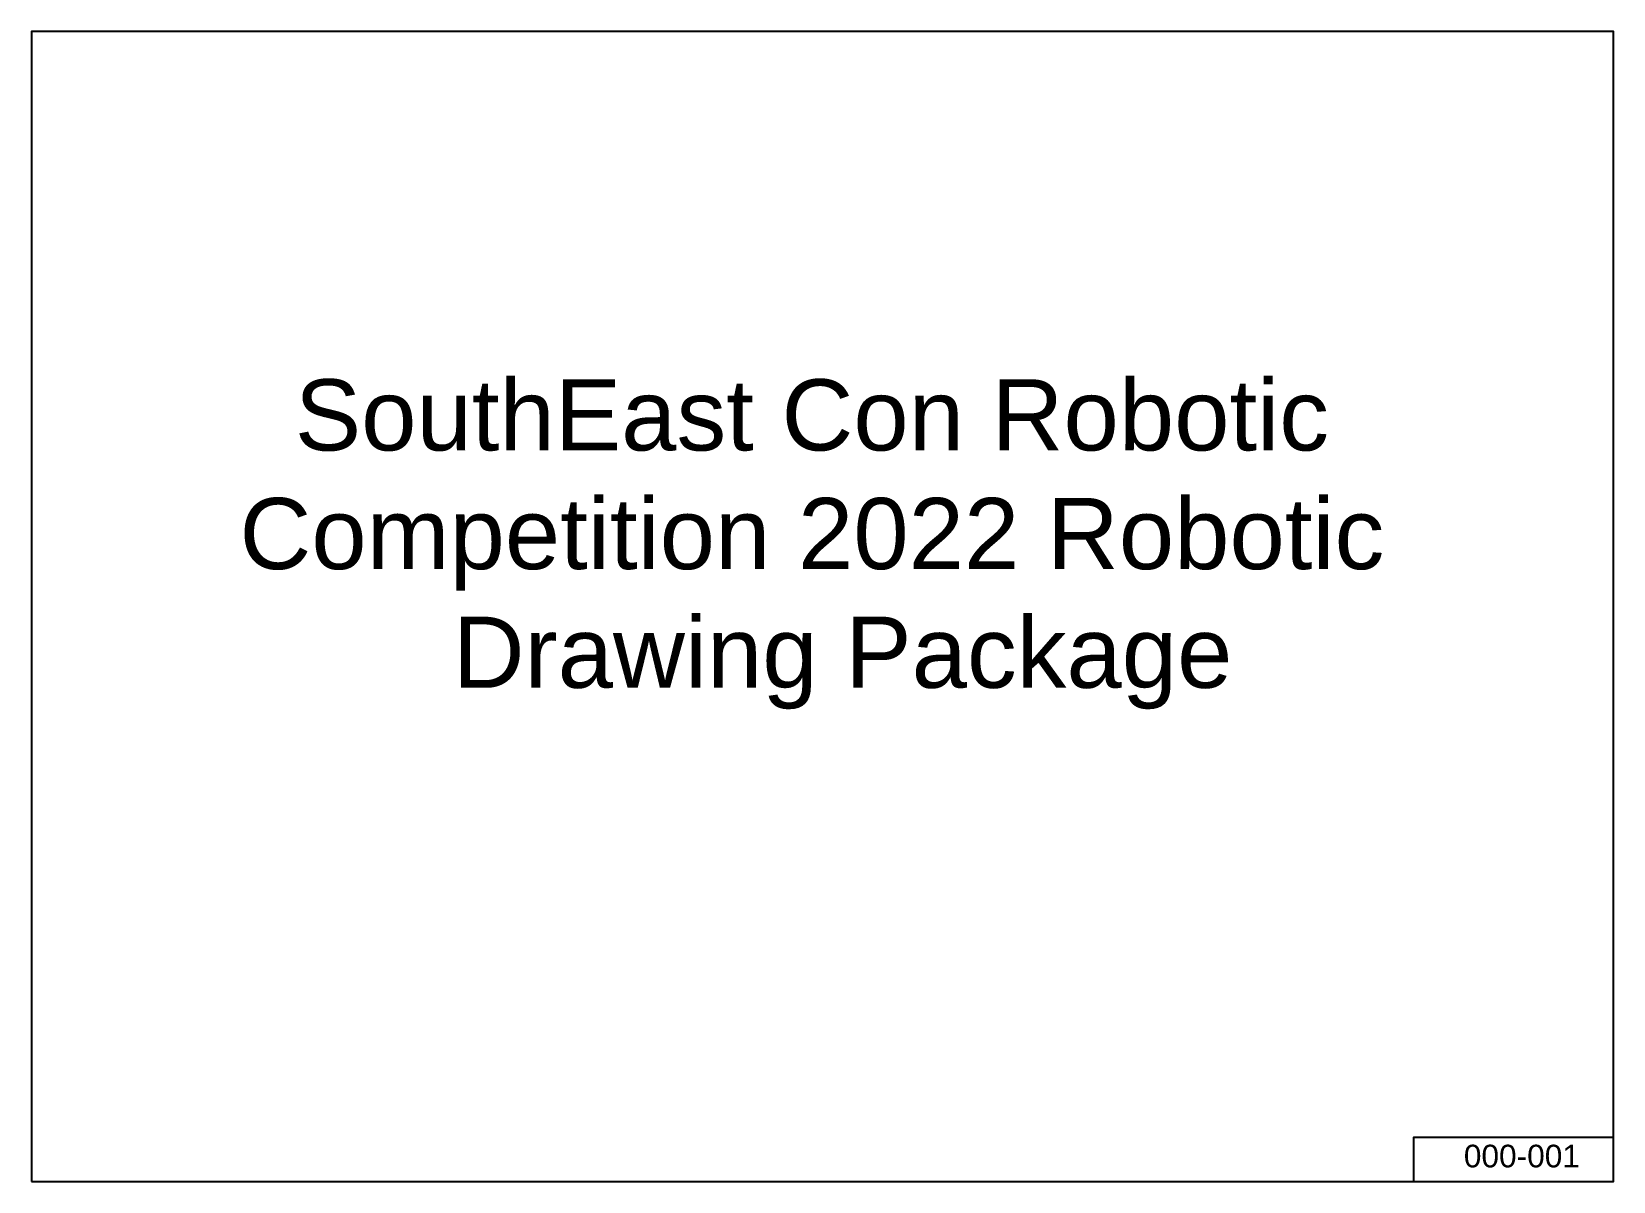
# Model space of a CAD drawing. Header units: inches. Extents: x 0 to 37, y 0 to 26.9.
import ezdxf

# ---------------------------------------------------------------- set-up
doc = ezdxf.new("R2010")
doc.units = ezdxf.units.IN
doc.header["$MEASUREMENT"] = 0
doc.styles.get("Standard").update_dxf_attribs({"font": 'arial.ttf'})

msp = doc.modelspace()

# ---------------------------------------------------------------- linework, layer by layer
msp.add_lwpolyline([(0.002, 0), (36.958, 0), (36.958, 26.877), (0.002, 26.877)], close=True)
msp.add_lwpolyline([(32.295, 0.013), (32.295, 1.034), (36.953, 1.034)])

# ---------------------------------------------------------------- texts
at = {"attachment_point": 1}
for s, width, gutter_width, insert, char_height in [('\\pxqc;SouthEast Con Robotic \\PCompetition 2022 Robotic \\P\\pq*;^I^I^I^I^I    Drawing Package', 88.51647, 8.321, (-26.026, 18.75), 1.66414), ('000-001', 11.08379, 2.646, (33.465, 0.857), 0.5292)]:
    msp.add_mtext_dynamic_manual_height_columns(s, width=width, gutter_width=gutter_width, heights=[0], dxfattribs=dict(at, insert=insert, char_height=char_height))

doc.saveas('drawing.dxf')
